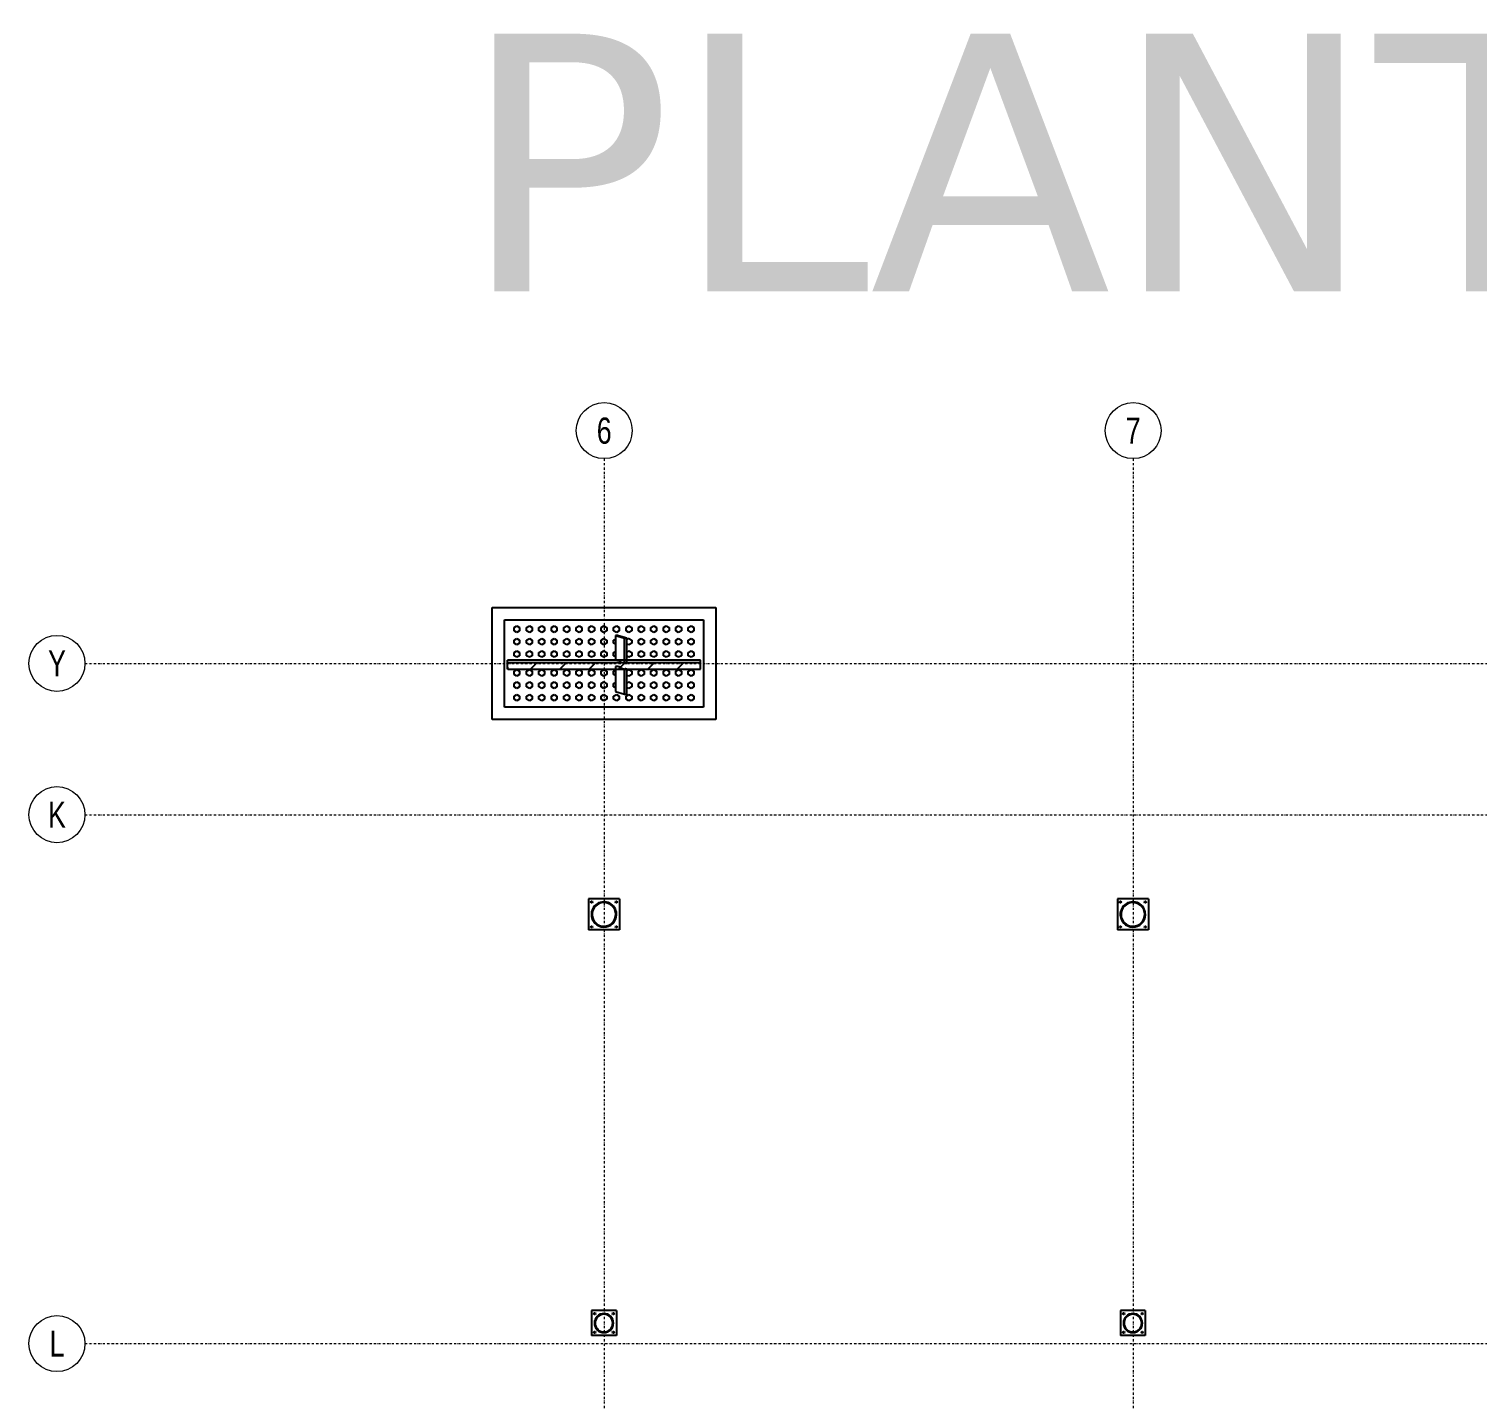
# Model space of a CAD drawing. Header units: millimetres. Extents: x 1541 to 289025, y -12015 to 47026.
# Drawn here: x 130882 to 132569, y -10374 to -8778 of the extents above; entities that cross this region are included whole.
import ezdxf
from ezdxf.enums import TextEntityAlignment as Align

# ---------------------------------------------------------------- set-up
doc = ezdxf.new("R2010")
doc.units = ezdxf.units.MM
doc.header["$LTSCALE"] = 0.1
for name, pattern in [('DASHDOTX2', [50.8, 25.4, -12.7, 0, -12.7]), ('DXK_LINE_DOT2', [3.9198, 1.9599, -1.9599]), ('Grid Line', [3.33375, 1.905, -0.47625, 0.47625, -0.47625])]:
    doc.linetypes.add(name, pattern=pattern)
doc.layers.get('0').update_dxf_attribs({"color": 255})
doc.layers.add('E_EJES', color=8, linetype='Continuous', lineweight=9)
doc.layers.add('E_EJES-1', color=8, linetype='Grid Line', lineweight=9)
doc.layers.add('TEXTO GENRAL', color=3, linetype='Continuous')
doc.styles.add('Swis721 LtCn BT_1', font='swisscl.ttf', dxfattribs={"height": 0.42})
doc.styles.add('TEXTO GENERAL', font='verdana.ttf', dxfattribs={"height": 0.9})

# ---------------------------------------------------------------- blocks, each defined once
blk = doc.blocks.new('Grid - CNI_NOMBRE EJES-372759-_26_00m_LOC COLUMNAS Y MUROS PISO 7')
at = {"layer": 'E_EJES'}
blk.add_circle((0, 0), 0.003, dxfattribs=at)

msp = doc.modelspace()

# ---------------------------------------------------------------- hatches: boundary and pattern name
at = {"linetype": 'Continuous'}
h = msp.add_hatch(dxfattribs=at)
h.set_pattern_fill('', scale=7.611392, style=0, pattern_type=0)
h.set_pattern_definition([(45, (131439.19, -9516.22), (-17.088, 17.088), [])])
h.paths.add_polyline_path([(131663.9, -9516.2), (131439.2, -9516.2), (131439.2, -9518.3), (131439.7, -9523.5), (131663.9, -9523.5)])
h = msp.add_hatch(color=96, dxfattribs=at)
h.paths.add_polyline_path([(131566.3, -9809.1), (131566, -9806.5), (131565.4, -9804), (131564.3, -9801.7), (131562.8, -9799.6), (131561, -9797.8), (131558.9, -9796.3), (131556.6, -9795.2), (131554.1, -9794.6), (131551.5, -9794.3), (131549, -9794.6), (131546.5, -9795.2), (131544.2, -9796.3), (131542.1, -9797.8), (131540.3, -9799.6), (131538.8, -9801.7), (131537.7, -9804), (131537.1, -9806.5), (131536.8, -9809.1), (131537.1, -9811.6), (131537.7, -9814.1), (131538.8, -9816.4), (131540.3, -9818.5), (131542.1, -9820.3), (131544.2, -9821.8), (131546.5, -9822.9), (131549, -9823.5), (131551.5, -9823.8), (131554.1, -9823.5), (131556.6, -9822.9), (131558.9, -9821.8), (131561, -9820.3), (131562.8, -9818.5), (131564.3, -9816.4), (131565.4, -9814.1), (131566, -9811.6)])
h.paths.add_polyline_path([(131564.6, -9813.8), (131563.5, -9816), (131562.2, -9818), (131560.4, -9819.7), (131558.5, -9821), (131556.3, -9822.1), (131554, -9822.7), (131551.5, -9822.9), (131549.1, -9822.7), (131546.8, -9822.1), (131544.6, -9821), (131542.6, -9819.7), (131540.9, -9818), (131539.6, -9816), (131538.5, -9813.8), (131537.9, -9811.5), (131537.7, -9809.1), (131537.9, -9806.7), (131538.5, -9804.3), (131539.6, -9802.1), (131540.9, -9800.2), (131542.6, -9798.5), (131544.6, -9797.1), (131546.8, -9796), (131549.1, -9795.4), (131551.5, -9795.2), (131554, -9795.4), (131556.3, -9796), (131558.5, -9797.1), (131560.4, -9798.5), (131562.2, -9800.2), (131563.5, -9802.1), (131564.6, -9804.3), (131565.2, -9806.7), (131565.4, -9809.1), (131565.2, -9811.5)])
h = msp.add_hatch(color=96, dxfattribs=at)
h.paths.add_polyline_path([(132182.4, -9809.1), (132182.2, -9806.5), (132181.5, -9804), (132180.5, -9801.7), (132179, -9799.6), (132177.2, -9797.8), (132175.1, -9796.3), (132172.7, -9795.2), (132170.3, -9794.6), (132167.7, -9794.3), (132165.2, -9794.6), (132162.7, -9795.2), (132160.4, -9796.3), (132158.2, -9797.8), (132156.4, -9799.6), (132155, -9801.7), (132153.9, -9804), (132153.2, -9806.5), (132153, -9809.1), (132153.2, -9811.6), (132153.9, -9814.1), (132155, -9816.4), (132156.4, -9818.5), (132158.2, -9820.3), (132160.4, -9821.8), (132162.7, -9822.9), (132165.2, -9823.5), (132167.7, -9823.8), (132170.3, -9823.5), (132172.7, -9822.9), (132175.1, -9821.8), (132177.2, -9820.3), (132179, -9818.5), (132180.5, -9816.4), (132181.5, -9814.1), (132182.2, -9811.6)])
h.paths.add_polyline_path([(132180.7, -9813.8), (132179.7, -9816), (132178.3, -9818), (132176.6, -9819.7), (132174.6, -9821), (132172.4, -9822.1), (132170.1, -9822.7), (132167.7, -9822.9), (132165.3, -9822.7), (132163, -9822.1), (132160.8, -9821), (132158.8, -9819.7), (132157.1, -9818), (132155.7, -9816), (132154.7, -9813.8), (132154.1, -9811.5), (132153.9, -9809.1), (132154.1, -9806.7), (132154.7, -9804.3), (132155.7, -9802.1), (132157.1, -9800.2), (132158.8, -9798.5), (132160.8, -9797.1), (132163, -9796), (132165.3, -9795.4), (132167.7, -9795.2), (132170.1, -9795.4), (132172.4, -9796), (132174.6, -9797.1), (132176.6, -9798.5), (132178.3, -9800.2), (132179.7, -9802.1), (132180.7, -9804.3), (132181.3, -9806.7), (132181.6, -9809.1), (132181.3, -9811.5)])
h = msp.add_hatch(color=96, dxfattribs=at)
h.paths.add_polyline_path([(131562.6, -10285.1), (131562.4, -10282.9), (131561.8, -10280.9), (131560.7, -10279), (131559.4, -10277.3), (131557.7, -10275.9), (131555.8, -10274.9), (131553.7, -10274.3), (131551.5, -10274), (131549.4, -10274.3), (131547.3, -10274.9), (131545.4, -10275.9), (131543.7, -10277.3), (131542.4, -10279), (131541.3, -10280.9), (131540.7, -10282.9), (131540.5, -10285.1), (131540.7, -10287.3), (131541.3, -10289.3), (131542.4, -10291.2), (131543.7, -10292.9), (131545.4, -10294.3), (131547.3, -10295.3), (131549.4, -10295.9), (131551.5, -10296.2), (131553.7, -10295.9), (131555.8, -10295.3), (131557.7, -10294.3), (131559.4, -10292.9), (131560.7, -10291.2), (131561.8, -10289.3), (131562.4, -10287.3)])
h.paths.add_polyline_path([(131561.1, -10289.1), (131560.1, -10290.8), (131558.9, -10292.4), (131557.3, -10293.7), (131555.5, -10294.6), (131553.6, -10295.2), (131551.5, -10295.4), (131549.5, -10295.2), (131547.6, -10294.6), (131545.8, -10293.7), (131544.2, -10292.4), (131543, -10290.8), (131542, -10289.1), (131541.4, -10287.1), (131541.2, -10285.1), (131541.4, -10283.1), (131542, -10281.1), (131543, -10279.4), (131544.2, -10277.8), (131545.8, -10276.5), (131547.6, -10275.6), (131549.5, -10275), (131551.5, -10274.8), (131553.6, -10275), (131555.5, -10275.6), (131557.3, -10276.5), (131558.9, -10277.8), (131560.1, -10279.4), (131561.1, -10281.1), (131561.7, -10283.1), (131561.9, -10285.1), (131561.7, -10287.1)])
h = msp.add_hatch(color=96, dxfattribs=at)
h.paths.add_polyline_path([(132178.8, -10285.1), (132178.6, -10282.9), (132177.9, -10280.9), (132176.9, -10279), (132175.5, -10277.3), (132173.8, -10275.9), (132171.9, -10274.9), (132169.9, -10274.3), (132167.7, -10274), (132165.6, -10274.3), (132163.5, -10274.9), (132161.6, -10275.9), (132159.9, -10277.3), (132158.5, -10279), (132157.5, -10280.9), (132156.9, -10282.9), (132156.7, -10285.1), (132156.9, -10287.3), (132157.5, -10289.3), (132158.5, -10291.2), (132159.9, -10292.9), (132161.6, -10294.3), (132163.5, -10295.3), (132165.6, -10295.9), (132167.7, -10296.2), (132169.9, -10295.9), (132171.9, -10295.3), (132173.8, -10294.3), (132175.5, -10292.9), (132176.9, -10291.2), (132177.9, -10289.3), (132178.6, -10287.3)])
h.paths.add_polyline_path([(132177.3, -10289.1), (132176.3, -10290.8), (132175, -10292.4), (132173.4, -10293.7), (132171.7, -10294.6), (132169.7, -10295.2), (132167.7, -10295.4), (132165.7, -10295.2), (132163.8, -10294.6), (132162, -10293.7), (132160.4, -10292.4), (132159.1, -10290.8), (132158.2, -10289.1), (132157.6, -10287.1), (132157.4, -10285.1), (132157.6, -10283.1), (132158.2, -10281.1), (132159.1, -10279.4), (132160.4, -10277.8), (132162, -10276.5), (132163.8, -10275.6), (132165.7, -10275), (132167.7, -10274.8), (132169.7, -10275), (132171.7, -10275.6), (132173.4, -10276.5), (132175, -10277.8), (132176.3, -10279.4), (132177.3, -10281.1), (132177.8, -10283.1), (132178, -10285.1), (132177.8, -10287.1)])

# ---------------------------------------------------------------- linework, layer by layer
at = {"color": 2, "linetype": 'Continuous'}
for p, q in [((131421.1, -9582), (131421.1, -9451.5)), ((131421.1, -9451.5), (131682, -9451.5)), ((131682, -9451.5), (131682, -9582)), ((131435.6, -9567.5), (131435.6, -9466)), ((131435.6, -9466), (131667.5, -9466)), ((131667.5, -9466), (131667.5, -9567.5)), ((131567.2, -9484.1), (131564.9, -9484.1)), ((131564.9, -9484.1), (131564.9, -9513.1)), ((131564.9, -9484.1), (131575.6, -9487.3)), ((131578.1, -9487.3), (131567.2, -9484.1)), ((131575.6, -9516.4), (131575.6, -9487.3)), ((131575.6, -9487.3), (131578.1, -9487.3)), ((131578.1, -9516.4), (131578.1, -9487.3)), ((131439.2, -9516.2), (131439.2, -9513.1)), ((131564.9, -9513.1), (131439.2, -9513.1)), ((131663.9, -9513.1), (131578.1, -9513.1)), ((131663.9, -9516.2), (131663.9, -9513.1)), ((131439.2, -9518.3), (131439.2, -9516.2)), ((131663.9, -9516.2), (131439.2, -9516.2)), ((131439.2, -9523.5), (131439.2, -9518.3)), ((131439.7, -9523.5), (131439.2, -9518.3)), ((131439.7, -9523.5), (131439.2, -9523.5)), ((131439.7, -9523.5), (131663.9, -9523.5)), ((131564.9, -9520.2), (131564.9, -9523.5)), ((131564.9, -9523.5), (131564.9, -9549.3)), ((131575.6, -9516.4), (131578.1, -9516.4)), ((131575.6, -9552.5), (131575.6, -9523.4)), ((131575.6, -9523.4), (131578.1, -9523.5)), ((131578.1, -9552.6), (131578.1, -9523.5)), ((131663.9, -9523.5), (131663.9, -9516.2)), ((131564.9, -9549.3), (131575.6, -9552.5)), ((131575.6, -9552.5), (131578.1, -9552.6)), ((131682, -9582), (131421.1, -9582)), ((131667.5, -9567.5), (131435.6, -9567.5)), ((131569.7, -9790.9), (131533.4, -9790.9)), ((131533.4, -9790.9), (131533.4, -9827.2)), ((131569.7, -9790.9), (131569.7, -9827.2)), ((132185.8, -9790.9), (132149.6, -9790.9)), ((132149.6, -9790.9), (132149.6, -9827.2)), ((132185.8, -9790.9), (132185.8, -9827.2)), ((131569.7, -9827.2), (131533.4, -9827.2)), ((132185.8, -9827.2), (132149.6, -9827.2)), ((131566, -10270.6), (131537, -10270.6)), ((131537, -10270.6), (131537, -10299.6)), ((131566, -10270.6), (131566, -10299.6)), ((132182.2, -10270.6), (132153.2, -10270.6)), ((132153.2, -10270.6), (132153.2, -10299.6)), ((132182.2, -10270.6), (132182.2, -10299.6)), ((131566, -10299.6), (131537, -10299.6)), ((132182.2, -10299.6), (132153.2, -10299.6))]:
    msp.add_line(p, q, dxfattribs=at)
at = {"color": 7, "linetype": 'Continuous'}
for p, q in [((131446.8, -9475), (131450.1, -9473.1)), ((131446.8, -9478.7), (131446.8, -9475)), ((131450.1, -9480.6), (131446.8, -9478.7)), ((131450.1, -9473.1), (131453.3, -9475)), ((131453.3, -9478.7), (131450.1, -9480.6)), ((131453.3, -9475), (131453.3, -9478.7)), ((131461.3, -9475), (131464.6, -9473.1)), ((131461.3, -9478.7), (131461.3, -9475)), ((131464.6, -9480.6), (131461.3, -9478.7)), ((131464.6, -9473.1), (131467.8, -9475)), ((131467.8, -9478.7), (131464.6, -9480.6)), ((131467.8, -9475), (131467.8, -9478.7)), ((131475.8, -9475), (131479.1, -9473.1)), ((131475.8, -9478.7), (131475.8, -9475)), ((131479.1, -9480.6), (131475.8, -9478.7)), ((131479.1, -9473.1), (131482.3, -9475)), ((131482.3, -9478.7), (131479.1, -9480.6)), ((131482.3, -9475), (131482.3, -9478.7)), ((131490.3, -9475), (131493.6, -9473.1)), ((131490.3, -9478.7), (131490.3, -9475)), ((131493.6, -9480.6), (131490.3, -9478.7)), ((131493.6, -9473.1), (131496.8, -9475)), ((131496.8, -9478.7), (131493.6, -9480.6)), ((131496.8, -9475), (131496.8, -9478.7)), ((131504.8, -9475), (131508.1, -9473.1)), ((131504.8, -9478.7), (131504.8, -9475)), ((131508.1, -9480.6), (131504.8, -9478.7)), ((131508.1, -9473.1), (131511.3, -9475)), ((131511.3, -9478.7), (131508.1, -9480.6)), ((131511.3, -9475), (131511.3, -9478.7)), ((131519.3, -9475), (131522.6, -9473.1)), ((131519.3, -9478.7), (131519.3, -9475)), ((131522.6, -9480.6), (131519.3, -9478.7)), ((131522.6, -9473.1), (131525.8, -9475)), ((131525.8, -9478.7), (131522.6, -9480.6)), ((131525.8, -9475), (131525.8, -9478.7)), ((131533.8, -9475), (131537, -9473.1)), ((131533.8, -9478.7), (131533.8, -9475)), ((131537, -9480.6), (131533.8, -9478.7)), ((131537, -9473.1), (131540.3, -9475)), ((131540.3, -9478.7), (131537, -9480.6)), ((131540.3, -9475), (131540.3, -9478.7)), ((131548.3, -9475), (131551.5, -9473.1)), ((131548.3, -9478.7), (131548.3, -9475)), ((131551.5, -9480.6), (131548.3, -9478.7)), ((131551.5, -9473.1), (131554.8, -9475)), ((131554.8, -9478.7), (131551.5, -9480.6)), ((131554.8, -9475), (131554.8, -9478.7)), ((131562.8, -9475), (131566, -9473.1)), ((131562.8, -9478.7), (131562.8, -9475)), ((131566, -9480.6), (131562.8, -9478.7)), ((131566, -9473.1), (131569.3, -9475)), ((131569.3, -9478.7), (131566, -9480.6)), ((131569.3, -9475), (131569.3, -9478.7)), ((131577.3, -9475), (131580.5, -9473.1)), ((131577.3, -9478.7), (131577.3, -9475)), ((131580.5, -9480.6), (131577.3, -9478.7)), ((131580.5, -9473.1), (131583.8, -9475)), ((131583.8, -9478.7), (131580.5, -9480.6)), ((131583.8, -9475), (131583.8, -9478.7)), ((131591.8, -9475), (131595, -9473.1)), ((131591.8, -9478.7), (131591.8, -9475)), ((131595, -9480.6), (131591.8, -9478.7)), ((131595, -9473.1), (131598.3, -9475)), ((131598.3, -9478.7), (131595, -9480.6)), ((131598.3, -9475), (131598.3, -9478.7)), ((131606.3, -9475), (131609.5, -9473.1)), ((131606.3, -9478.7), (131606.3, -9475)), ((131609.5, -9480.6), (131606.3, -9478.7)), ((131609.5, -9473.1), (131612.8, -9475)), ((131612.8, -9478.7), (131609.5, -9480.6)), ((131612.8, -9475), (131612.8, -9478.7)), ((131620.8, -9475), (131624, -9473.1)), ((131620.8, -9478.7), (131620.8, -9475)), ((131624, -9480.6), (131620.8, -9478.7)), ((131624, -9473.1), (131627.3, -9475)), ((131627.3, -9478.7), (131624, -9480.6)), ((131627.3, -9475), (131627.3, -9478.7)), ((131635.3, -9475), (131638.5, -9473.1)), ((131635.3, -9478.7), (131635.3, -9475)), ((131638.5, -9480.6), (131635.3, -9478.7)), ((131638.5, -9473.1), (131641.8, -9475)), ((131641.8, -9478.7), (131638.5, -9480.6)), ((131641.8, -9475), (131641.8, -9478.7)), ((131649.8, -9475), (131653, -9473.1)), ((131649.8, -9478.7), (131649.8, -9475)), ((131653, -9480.6), (131649.8, -9478.7)), ((131653, -9473.1), (131656.3, -9475)), ((131656.3, -9478.7), (131653, -9480.6)), ((131656.3, -9475), (131656.3, -9478.7)), ((131446.8, -9489.5), (131450.1, -9487.6)), ((131446.8, -9493.2), (131446.8, -9489.5)), ((131450.1, -9495.1), (131446.8, -9493.2)), ((131450.1, -9487.6), (131453.3, -9489.5)), ((131453.3, -9493.2), (131450.1, -9495.1)), ((131453.3, -9489.5), (131453.3, -9493.2)), ((131461.3, -9489.5), (131464.6, -9487.6)), ((131461.3, -9493.2), (131461.3, -9489.5)), ((131464.6, -9495.1), (131461.3, -9493.2)), ((131464.6, -9487.6), (131467.8, -9489.5)), ((131467.8, -9493.2), (131464.6, -9495.1)), ((131467.8, -9489.5), (131467.8, -9493.2)), ((131475.8, -9489.5), (131479.1, -9487.6)), ((131475.8, -9493.2), (131475.8, -9489.5)), ((131479.1, -9495.1), (131475.8, -9493.2)), ((131479.1, -9487.6), (131482.3, -9489.5)), ((131482.3, -9493.2), (131479.1, -9495.1)), ((131482.3, -9489.5), (131482.3, -9493.2)), ((131490.3, -9489.5), (131493.6, -9487.6)), ((131490.3, -9493.2), (131490.3, -9489.5)), ((131493.6, -9495.1), (131490.3, -9493.2)), ((131493.6, -9487.6), (131496.8, -9489.5)), ((131496.8, -9493.2), (131493.6, -9495.1)), ((131496.8, -9489.5), (131496.8, -9493.2)), ((131504.8, -9489.5), (131508.1, -9487.6)), ((131504.8, -9493.2), (131504.8, -9489.5)), ((131508.1, -9495.1), (131504.8, -9493.2)), ((131508.1, -9487.6), (131511.3, -9489.5)), ((131511.3, -9493.2), (131508.1, -9495.1)), ((131511.3, -9489.5), (131511.3, -9493.2)), ((131519.3, -9489.5), (131522.6, -9487.6)), ((131519.3, -9493.2), (131519.3, -9489.5)), ((131522.6, -9495.1), (131519.3, -9493.2)), ((131522.6, -9487.6), (131525.8, -9489.5)), ((131525.8, -9493.2), (131522.6, -9495.1)), ((131525.8, -9489.5), (131525.8, -9493.2)), ((131533.8, -9489.5), (131537, -9487.6)), ((131533.8, -9493.2), (131533.8, -9489.5)), ((131537, -9495.1), (131533.8, -9493.2)), ((131537, -9487.6), (131540.3, -9489.5)), ((131540.3, -9493.2), (131537, -9495.1)), ((131540.3, -9489.5), (131540.3, -9493.2)), ((131548.3, -9489.5), (131551.5, -9487.6)), ((131548.3, -9493.2), (131548.3, -9489.5)), ((131551.5, -9495.1), (131548.3, -9493.2)), ((131551.5, -9487.6), (131554.8, -9489.5)), ((131554.8, -9493.2), (131551.5, -9495.1)), ((131554.8, -9489.5), (131554.8, -9493.2)), ((131562.8, -9489.5), (131565.5, -9487.9)), ((131562.8, -9493.2), (131562.8, -9489.5)), ((131565.5, -9494.8), (131562.8, -9493.2)), ((131580.5, -9487.6), (131578.1, -9489)), ((131580.5, -9495.1), (131578.1, -9493.7)), ((131580.5, -9487.6), (131583.8, -9489.5)), ((131583.8, -9493.2), (131580.5, -9495.1)), ((131583.8, -9489.5), (131583.8, -9493.2)), ((131591.8, -9489.5), (131595, -9487.6)), ((131591.8, -9493.2), (131591.8, -9489.5)), ((131595, -9495.1), (131591.8, -9493.2)), ((131595, -9487.6), (131598.3, -9489.5)), ((131598.3, -9493.2), (131595, -9495.1)), ((131598.3, -9489.5), (131598.3, -9493.2)), ((131606.3, -9489.5), (131609.5, -9487.6)), ((131606.3, -9493.2), (131606.3, -9489.5)), ((131609.5, -9495.1), (131606.3, -9493.2)), ((131609.5, -9487.6), (131612.8, -9489.5)), ((131612.8, -9493.2), (131609.5, -9495.1)), ((131612.8, -9489.5), (131612.8, -9493.2)), ((131620.8, -9489.5), (131624, -9487.6)), ((131620.8, -9493.2), (131620.8, -9489.5)), ((131624, -9495.1), (131620.8, -9493.2)), ((131624, -9487.6), (131627.3, -9489.5)), ((131627.3, -9493.2), (131624, -9495.1)), ((131627.3, -9489.5), (131627.3, -9493.2)), ((131635.3, -9489.5), (131638.5, -9487.6)), ((131635.3, -9493.2), (131635.3, -9489.5)), ((131638.5, -9495.1), (131635.3, -9493.2)), ((131638.5, -9487.6), (131641.8, -9489.5)), ((131641.8, -9493.2), (131638.5, -9495.1)), ((131641.8, -9489.5), (131641.8, -9493.2)), ((131649.8, -9489.5), (131653, -9487.6)), ((131649.8, -9493.2), (131649.8, -9489.5)), ((131653, -9495.1), (131649.8, -9493.2)), ((131653, -9487.6), (131656.3, -9489.5)), ((131656.3, -9493.2), (131653, -9495.1)), ((131656.3, -9489.5), (131656.3, -9493.2)), ((131446.8, -9504), (131450.1, -9502.1)), ((131446.8, -9507.7), (131446.8, -9504)), ((131450.1, -9509.6), (131446.8, -9507.7)), ((131450.1, -9502.1), (131453.3, -9504)), ((131453.3, -9507.7), (131450.1, -9509.6)), ((131453.3, -9504), (131453.3, -9507.7)), ((131461.3, -9504), (131464.6, -9502.1)), ((131461.3, -9507.7), (131461.3, -9504)), ((131464.6, -9509.6), (131461.3, -9507.7)), ((131464.6, -9502.1), (131467.8, -9504)), ((131467.8, -9507.7), (131464.6, -9509.6)), ((131467.8, -9504), (131467.8, -9507.7)), ((131475.8, -9504), (131479.1, -9502.1)), ((131475.8, -9507.7), (131475.8, -9504)), ((131479.1, -9509.6), (131475.8, -9507.7)), ((131479.1, -9502.1), (131482.3, -9504)), ((131482.3, -9507.7), (131479.1, -9509.6)), ((131482.3, -9504), (131482.3, -9507.7)), ((131490.3, -9504), (131493.6, -9502.1)), ((131490.3, -9507.7), (131490.3, -9504)), ((131493.6, -9509.6), (131490.3, -9507.7)), ((131493.6, -9502.1), (131496.8, -9504)), ((131496.8, -9507.7), (131493.6, -9509.6)), ((131496.8, -9504), (131496.8, -9507.7)), ((131504.8, -9504), (131508.1, -9502.1)), ((131504.8, -9507.7), (131504.8, -9504)), ((131508.1, -9509.6), (131504.8, -9507.7)), ((131508.1, -9502.1), (131511.3, -9504)), ((131511.3, -9507.7), (131508.1, -9509.6)), ((131511.3, -9504), (131511.3, -9507.7)), ((131519.3, -9504), (131522.6, -9502.1)), ((131519.3, -9507.7), (131519.3, -9504)), ((131522.6, -9509.6), (131519.3, -9507.7)), ((131522.6, -9502.1), (131525.8, -9504)), ((131525.8, -9507.7), (131522.6, -9509.6)), ((131525.8, -9504), (131525.8, -9507.7)), ((131533.8, -9504), (131537, -9502.1)), ((131533.8, -9507.7), (131533.8, -9504)), ((131537, -9509.6), (131533.8, -9507.7)), ((131537, -9502.1), (131540.3, -9504)), ((131540.3, -9507.7), (131537, -9509.6)), ((131540.3, -9504), (131540.3, -9507.7)), ((131548.3, -9504), (131551.5, -9502.1)), ((131548.3, -9507.7), (131548.3, -9504)), ((131551.5, -9509.6), (131548.3, -9507.7)), ((131551.5, -9502.1), (131554.8, -9504)), ((131554.8, -9507.7), (131551.5, -9509.6)), ((131554.8, -9504), (131554.8, -9507.7)), ((131562.8, -9504), (131565.5, -9502.4)), ((131562.8, -9507.7), (131562.8, -9504)), ((131565.5, -9509.3), (131562.8, -9507.7)), ((131580.5, -9502.1), (131578.1, -9503.5)), ((131580.5, -9509.6), (131578.1, -9508.2)), ((131580.5, -9502.1), (131583.8, -9504)), ((131583.8, -9507.7), (131580.5, -9509.6)), ((131583.8, -9504), (131583.8, -9507.7)), ((131591.8, -9504), (131595, -9502.1)), ((131591.8, -9507.7), (131591.8, -9504)), ((131595, -9509.6), (131591.8, -9507.7)), ((131595, -9502.1), (131598.3, -9504)), ((131598.3, -9507.7), (131595, -9509.6)), ((131598.3, -9504), (131598.3, -9507.7)), ((131606.3, -9504), (131609.5, -9502.1)), ((131606.3, -9507.7), (131606.3, -9504)), ((131609.5, -9509.6), (131606.3, -9507.7)), ((131609.5, -9502.1), (131612.8, -9504)), ((131612.8, -9507.7), (131609.5, -9509.6)), ((131612.8, -9504), (131612.8, -9507.7)), ((131620.8, -9504), (131624, -9502.1)), ((131620.8, -9507.7), (131620.8, -9504)), ((131624, -9509.6), (131620.8, -9507.7)), ((131624, -9502.1), (131627.3, -9504)), ((131627.3, -9507.7), (131624, -9509.6)), ((131627.3, -9504), (131627.3, -9507.7)), ((131635.3, -9504), (131638.5, -9502.1)), ((131635.3, -9507.7), (131635.3, -9504)), ((131638.5, -9509.6), (131635.3, -9507.7)), ((131638.5, -9502.1), (131641.8, -9504)), ((131641.8, -9507.7), (131638.5, -9509.6)), ((131641.8, -9504), (131641.8, -9507.7)), ((131649.8, -9504), (131653, -9502.1)), ((131649.8, -9507.7), (131649.8, -9504)), ((131653, -9509.6), (131649.8, -9507.7)), ((131653, -9502.1), (131656.3, -9504)), ((131656.3, -9507.7), (131653, -9509.6)), ((131656.3, -9504), (131656.3, -9507.7)), ((131446.8, -9525.7), (131450.1, -9523.8)), ((131446.8, -9529.5), (131446.8, -9525.7)), ((131450.1, -9531.4), (131446.8, -9529.5)), ((131450.1, -9523.8), (131453.3, -9525.7)), ((131453.3, -9529.5), (131450.1, -9531.4)), ((131453.3, -9525.7), (131453.3, -9529.5)), ((131461.3, -9525.7), (131464.6, -9523.8)), ((131461.3, -9529.5), (131461.3, -9525.7)), ((131464.6, -9531.4), (131461.3, -9529.5)), ((131464.6, -9523.8), (131467.8, -9525.7)), ((131467.8, -9529.5), (131464.6, -9531.4)), ((131467.8, -9525.7), (131467.8, -9529.5)), ((131475.8, -9525.7), (131479.1, -9523.8)), ((131475.8, -9529.5), (131475.8, -9525.7)), ((131479.1, -9531.4), (131475.8, -9529.5)), ((131479.1, -9523.8), (131482.3, -9525.7)), ((131482.3, -9529.5), (131479.1, -9531.4)), ((131482.3, -9525.7), (131482.3, -9529.5)), ((131490.3, -9525.7), (131493.6, -9523.8)), ((131490.3, -9529.5), (131490.3, -9525.7)), ((131493.6, -9531.4), (131490.3, -9529.5)), ((131493.6, -9523.8), (131496.8, -9525.7)), ((131496.8, -9529.5), (131493.6, -9531.4)), ((131496.8, -9525.7), (131496.8, -9529.5)), ((131504.8, -9525.7), (131508.1, -9523.8)), ((131504.8, -9529.5), (131504.8, -9525.7)), ((131508.1, -9531.4), (131504.8, -9529.5)), ((131508.1, -9523.8), (131511.3, -9525.7)), ((131511.3, -9529.5), (131508.1, -9531.4)), ((131511.3, -9525.7), (131511.3, -9529.5)), ((131519.3, -9525.7), (131522.6, -9523.8)), ((131519.3, -9529.5), (131519.3, -9525.7)), ((131522.6, -9531.4), (131519.3, -9529.5)), ((131522.6, -9523.8), (131525.8, -9525.7)), ((131525.8, -9529.5), (131522.6, -9531.4)), ((131525.8, -9525.7), (131525.8, -9529.5)), ((131533.8, -9525.7), (131537, -9523.8)), ((131533.8, -9529.5), (131533.8, -9525.7)), ((131537, -9531.4), (131533.8, -9529.5)), ((131537, -9523.8), (131540.3, -9525.7)), ((131540.3, -9529.5), (131537, -9531.4)), ((131540.3, -9525.7), (131540.3, -9529.5)), ((131548.3, -9525.7), (131551.5, -9523.8)), ((131548.3, -9529.5), (131548.3, -9525.7)), ((131551.5, -9531.4), (131548.3, -9529.5)), ((131551.5, -9523.8), (131554.8, -9525.7)), ((131554.8, -9529.5), (131551.5, -9531.4)), ((131554.8, -9525.7), (131554.8, -9529.5)), ((131562.8, -9525.7), (131565.5, -9524.1)), ((131562.8, -9529.5), (131562.8, -9525.7)), ((131565.5, -9531), (131562.8, -9529.5)), ((131580.5, -9523.8), (131578.1, -9525.3)), ((131580.5, -9531.4), (131578.1, -9529.9)), ((131580.5, -9523.8), (131583.8, -9525.7)), ((131583.8, -9529.5), (131580.5, -9531.4)), ((131583.8, -9525.7), (131583.8, -9529.5)), ((131591.8, -9525.7), (131595, -9523.8)), ((131591.8, -9529.5), (131591.8, -9525.7)), ((131595, -9531.4), (131591.8, -9529.5)), ((131595, -9523.8), (131598.3, -9525.7)), ((131598.3, -9529.5), (131595, -9531.4)), ((131598.3, -9525.7), (131598.3, -9529.5)), ((131606.3, -9525.7), (131609.5, -9523.8)), ((131606.3, -9529.5), (131606.3, -9525.7)), ((131609.5, -9531.4), (131606.3, -9529.5)), ((131609.5, -9523.8), (131612.8, -9525.7)), ((131612.8, -9529.5), (131609.5, -9531.4)), ((131612.8, -9525.7), (131612.8, -9529.5)), ((131620.8, -9525.7), (131624, -9523.8)), ((131620.8, -9529.5), (131620.8, -9525.7)), ((131624, -9531.4), (131620.8, -9529.5)), ((131624, -9523.8), (131627.3, -9525.7)), ((131627.3, -9529.5), (131624, -9531.4)), ((131627.3, -9525.7), (131627.3, -9529.5)), ((131635.3, -9525.7), (131638.5, -9523.8)), ((131635.3, -9529.5), (131635.3, -9525.7)), ((131638.5, -9531.4), (131635.3, -9529.5)), ((131638.5, -9523.8), (131641.8, -9525.7)), ((131641.8, -9529.5), (131638.5, -9531.4)), ((131641.8, -9525.7), (131641.8, -9529.5)), ((131649.8, -9525.7), (131653, -9523.8)), ((131649.8, -9529.5), (131649.8, -9525.7)), ((131653, -9531.4), (131649.8, -9529.5)), ((131653, -9523.8), (131656.3, -9525.7)), ((131656.3, -9529.5), (131653, -9531.4)), ((131656.3, -9525.7), (131656.3, -9529.5)), ((131446.8, -9540.2), (131450.1, -9538.3)), ((131446.8, -9544), (131446.8, -9540.2)), ((131450.1, -9545.9), (131446.8, -9544)), ((131450.1, -9538.3), (131453.3, -9540.2)), ((131453.3, -9544), (131450.1, -9545.9)), ((131453.3, -9540.2), (131453.3, -9544)), ((131461.3, -9540.2), (131464.6, -9538.3)), ((131461.3, -9544), (131461.3, -9540.2)), ((131464.6, -9545.9), (131461.3, -9544)), ((131464.6, -9538.3), (131467.8, -9540.2)), ((131467.8, -9544), (131464.6, -9545.9)), ((131467.8, -9540.2), (131467.8, -9544)), ((131475.8, -9540.2), (131479.1, -9538.3)), ((131475.8, -9544), (131475.8, -9540.2)), ((131479.1, -9545.9), (131475.8, -9544)), ((131479.1, -9538.3), (131482.3, -9540.2)), ((131482.3, -9544), (131479.1, -9545.9)), ((131482.3, -9540.2), (131482.3, -9544)), ((131490.3, -9540.2), (131493.6, -9538.3)), ((131490.3, -9544), (131490.3, -9540.2)), ((131493.6, -9545.9), (131490.3, -9544)), ((131493.6, -9538.3), (131496.8, -9540.2)), ((131496.8, -9544), (131493.6, -9545.9)), ((131496.8, -9540.2), (131496.8, -9544)), ((131504.8, -9540.2), (131508.1, -9538.3)), ((131504.8, -9544), (131504.8, -9540.2)), ((131508.1, -9545.9), (131504.8, -9544)), ((131508.1, -9538.3), (131511.3, -9540.2)), ((131511.3, -9544), (131508.1, -9545.9)), ((131511.3, -9540.2), (131511.3, -9544)), ((131519.3, -9540.2), (131522.6, -9538.3)), ((131519.3, -9544), (131519.3, -9540.2)), ((131522.6, -9545.9), (131519.3, -9544)), ((131522.6, -9538.3), (131525.8, -9540.2)), ((131525.8, -9544), (131522.6, -9545.9)), ((131525.8, -9540.2), (131525.8, -9544)), ((131533.8, -9540.2), (131537, -9538.3)), ((131533.8, -9544), (131533.8, -9540.2)), ((131537, -9545.9), (131533.8, -9544)), ((131537, -9538.3), (131540.3, -9540.2)), ((131540.3, -9544), (131537, -9545.9)), ((131540.3, -9540.2), (131540.3, -9544)), ((131548.3, -9540.2), (131551.5, -9538.3)), ((131548.3, -9544), (131548.3, -9540.2)), ((131551.5, -9545.9), (131548.3, -9544)), ((131551.5, -9538.3), (131554.8, -9540.2)), ((131554.8, -9544), (131551.5, -9545.9)), ((131554.8, -9540.2), (131554.8, -9544)), ((131562.8, -9540.2), (131565.5, -9538.6)), ((131562.8, -9544), (131562.8, -9540.2)), ((131565.5, -9545.5), (131562.8, -9544)), ((131580.5, -9538.3), (131578.1, -9539.8)), ((131580.5, -9545.9), (131578.1, -9544.4)), ((131580.5, -9538.3), (131583.8, -9540.2)), ((131583.8, -9544), (131580.5, -9545.9)), ((131583.8, -9540.2), (131583.8, -9544)), ((131591.8, -9540.2), (131595, -9538.3)), ((131591.8, -9544), (131591.8, -9540.2)), ((131595, -9545.9), (131591.8, -9544)), ((131595, -9538.3), (131598.3, -9540.2)), ((131598.3, -9544), (131595, -9545.9)), ((131598.3, -9540.2), (131598.3, -9544)), ((131606.3, -9540.2), (131609.5, -9538.3)), ((131606.3, -9544), (131606.3, -9540.2)), ((131609.5, -9545.9), (131606.3, -9544)), ((131609.5, -9538.3), (131612.8, -9540.2)), ((131612.8, -9544), (131609.5, -9545.9)), ((131612.8, -9540.2), (131612.8, -9544)), ((131620.8, -9540.2), (131624, -9538.3)), ((131620.8, -9544), (131620.8, -9540.2)), ((131624, -9545.9), (131620.8, -9544)), ((131624, -9538.3), (131627.3, -9540.2)), ((131627.3, -9544), (131624, -9545.9)), ((131627.3, -9540.2), (131627.3, -9544)), ((131635.3, -9540.2), (131638.5, -9538.3)), ((131635.3, -9544), (131635.3, -9540.2)), ((131638.5, -9545.9), (131635.3, -9544)), ((131638.5, -9538.3), (131641.8, -9540.2)), ((131641.8, -9544), (131638.5, -9545.9)), ((131641.8, -9540.2), (131641.8, -9544)), ((131649.8, -9540.2), (131653, -9538.3)), ((131649.8, -9544), (131649.8, -9540.2)), ((131653, -9545.9), (131649.8, -9544)), ((131653, -9538.3), (131656.3, -9540.2)), ((131656.3, -9544), (131653, -9545.9)), ((131656.3, -9540.2), (131656.3, -9544)), ((131446.8, -9554.7), (131450.1, -9552.8)), ((131446.8, -9558.5), (131446.8, -9554.7)), ((131450.1, -9560.3), (131446.8, -9558.5)), ((131450.1, -9552.8), (131453.3, -9554.7)), ((131453.3, -9558.5), (131450.1, -9560.3)), ((131453.3, -9554.7), (131453.3, -9558.5)), ((131461.3, -9554.7), (131464.6, -9552.8)), ((131461.3, -9558.5), (131461.3, -9554.7)), ((131464.6, -9560.3), (131461.3, -9558.5)), ((131464.6, -9552.8), (131467.8, -9554.7)), ((131467.8, -9558.5), (131464.6, -9560.3)), ((131467.8, -9554.7), (131467.8, -9558.5)), ((131475.8, -9554.7), (131479.1, -9552.8)), ((131475.8, -9558.5), (131475.8, -9554.7)), ((131479.1, -9560.3), (131475.8, -9558.5)), ((131479.1, -9552.8), (131482.3, -9554.7)), ((131482.3, -9558.5), (131479.1, -9560.3)), ((131482.3, -9554.7), (131482.3, -9558.5)), ((131490.3, -9554.7), (131493.6, -9552.8)), ((131490.3, -9558.5), (131490.3, -9554.7)), ((131493.6, -9560.3), (131490.3, -9558.5)), ((131493.6, -9552.8), (131496.8, -9554.7)), ((131496.8, -9558.5), (131493.6, -9560.3)), ((131496.8, -9554.7), (131496.8, -9558.5)), ((131504.8, -9554.7), (131508.1, -9552.8)), ((131504.8, -9558.5), (131504.8, -9554.7)), ((131508.1, -9560.3), (131504.8, -9558.5)), ((131508.1, -9552.8), (131511.3, -9554.7)), ((131511.3, -9558.5), (131508.1, -9560.3)), ((131511.3, -9554.7), (131511.3, -9558.5)), ((131519.3, -9554.7), (131522.6, -9552.8)), ((131519.3, -9558.5), (131519.3, -9554.7)), ((131522.6, -9560.3), (131519.3, -9558.5)), ((131522.6, -9552.8), (131525.8, -9554.7)), ((131525.8, -9558.5), (131522.6, -9560.3)), ((131525.8, -9554.7), (131525.8, -9558.5)), ((131533.8, -9554.7), (131537, -9552.8)), ((131533.8, -9558.5), (131533.8, -9554.7)), ((131537, -9560.3), (131533.8, -9558.5)), ((131537, -9552.8), (131540.3, -9554.7)), ((131540.3, -9558.5), (131537, -9560.3)), ((131540.3, -9554.7), (131540.3, -9558.5)), ((131548.3, -9554.7), (131551.5, -9552.8)), ((131548.3, -9558.5), (131548.3, -9554.7)), ((131551.5, -9560.3), (131548.3, -9558.5)), ((131551.5, -9552.8), (131554.8, -9554.7)), ((131554.8, -9558.5), (131551.5, -9560.3)), ((131554.8, -9554.7), (131554.8, -9558.5)), ((131562.8, -9554.7), (131566, -9552.8)), ((131562.8, -9558.5), (131562.8, -9554.7)), ((131566, -9560.3), (131562.8, -9558.5)), ((131566, -9552.8), (131569.3, -9554.7)), ((131569.3, -9558.5), (131566, -9560.3)), ((131569.3, -9554.7), (131569.3, -9558.5)), ((131577.3, -9554.7), (131580.5, -9552.8)), ((131577.3, -9558.5), (131577.3, -9554.7)), ((131580.5, -9560.3), (131577.3, -9558.5)), ((131580.5, -9552.8), (131583.8, -9554.7)), ((131583.8, -9558.5), (131580.5, -9560.3)), ((131583.8, -9554.7), (131583.8, -9558.5)), ((131591.8, -9554.7), (131595, -9552.8)), ((131591.8, -9558.5), (131591.8, -9554.7)), ((131595, -9560.3), (131591.8, -9558.5)), ((131595, -9552.8), (131598.3, -9554.7)), ((131598.3, -9558.5), (131595, -9560.3)), ((131598.3, -9554.7), (131598.3, -9558.5)), ((131606.3, -9554.7), (131609.5, -9552.8)), ((131606.3, -9558.5), (131606.3, -9554.7)), ((131609.5, -9560.3), (131606.3, -9558.5)), ((131609.5, -9552.8), (131612.8, -9554.7)), ((131612.8, -9558.5), (131609.5, -9560.3)), ((131612.8, -9554.7), (131612.8, -9558.5)), ((131620.8, -9554.7), (131624, -9552.8)), ((131620.8, -9558.5), (131620.8, -9554.7)), ((131624, -9560.3), (131620.8, -9558.5)), ((131624, -9552.8), (131627.3, -9554.7)), ((131627.3, -9558.5), (131624, -9560.3)), ((131627.3, -9554.7), (131627.3, -9558.5)), ((131635.3, -9554.7), (131638.5, -9552.8)), ((131635.3, -9558.5), (131635.3, -9554.7)), ((131638.5, -9560.3), (131635.3, -9558.5)), ((131638.5, -9552.8), (131641.8, -9554.7)), ((131641.8, -9558.5), (131638.5, -9560.3)), ((131641.8, -9554.7), (131641.8, -9558.5)), ((131649.8, -9554.7), (131653, -9552.8)), ((131649.8, -9558.5), (131649.8, -9554.7)), ((131653, -9560.3), (131649.8, -9558.5)), ((131653, -9552.8), (131656.3, -9554.7)), ((131656.3, -9558.5), (131653, -9560.3)), ((131656.3, -9554.7), (131656.3, -9558.5)), ((131535.9, -9794.6), (131536.5, -9793.6)), ((131536.5, -9795.5), (131535.9, -9794.6)), ((131536.5, -9793.6), (131537.6, -9793.6)), ((131537.6, -9795.5), (131536.5, -9795.5)), ((131537.6, -9793.6), (131538.2, -9794.6)), ((131538.2, -9794.6), (131537.6, -9795.5)), ((131564.9, -9794.6), (131565.5, -9793.6)), ((131565.5, -9795.5), (131564.9, -9794.6)), ((131565.5, -9793.6), (131566.6, -9793.6)), ((131566.6, -9795.5), (131565.5, -9795.5)), ((131566.6, -9793.6), (131567.2, -9794.6)), ((131567.2, -9794.6), (131566.6, -9795.5)), ((132152.1, -9794.6), (132152.6, -9793.6)), ((132152.6, -9795.5), (132152.1, -9794.6)), ((132152.6, -9793.6), (132153.8, -9793.6)), ((132153.8, -9795.5), (132152.6, -9795.5)), ((132153.8, -9793.6), (132154.3, -9794.6)), ((132154.3, -9794.6), (132153.8, -9795.5)), ((132181.1, -9794.6), (132181.6, -9793.6)), ((132181.6, -9795.5), (132181.1, -9794.6)), ((132181.6, -9793.6), (132182.8, -9793.6)), ((132182.8, -9795.5), (132181.6, -9795.5)), ((132182.8, -9793.6), (132183.3, -9794.6)), ((132183.3, -9794.6), (132182.8, -9795.5)), ((131535.9, -9823.6), (131536.5, -9822.6)), ((131536.5, -9824.5), (131535.9, -9823.6)), ((131536.5, -9822.6), (131537.6, -9822.6)), ((131537.6, -9824.5), (131536.5, -9824.5)), ((131537.6, -9822.6), (131538.2, -9823.6)), ((131538.2, -9823.6), (131537.6, -9824.5)), ((131564.9, -9823.6), (131565.5, -9822.6)), ((131565.5, -9824.5), (131564.9, -9823.6)), ((131565.5, -9822.6), (131566.6, -9822.6)), ((131566.6, -9824.5), (131565.5, -9824.5)), ((131566.6, -9822.6), (131567.2, -9823.6)), ((131567.2, -9823.6), (131566.6, -9824.5)), ((132152.1, -9823.6), (132152.6, -9822.6)), ((132152.6, -9824.5), (132152.1, -9823.6)), ((132152.6, -9822.6), (132153.8, -9822.6)), ((132153.8, -9824.5), (132152.6, -9824.5)), ((132153.8, -9822.6), (132154.3, -9823.6)), ((132154.3, -9823.6), (132153.8, -9824.5)), ((132181.1, -9823.6), (132181.6, -9822.6)), ((132181.6, -9824.5), (132181.1, -9823.6)), ((132181.6, -9822.6), (132182.8, -9822.6)), ((132182.8, -9824.5), (132181.6, -9824.5)), ((132182.8, -9822.6), (132183.3, -9823.6)), ((132183.3, -9823.6), (132182.8, -9824.5)), ((131539.5, -10274.2), (131540.1, -10273.2)), ((131540.1, -10273.2), (131541.2, -10273.2)), ((131541.2, -10273.2), (131541.8, -10274.2)), ((131561.3, -10274.2), (131561.9, -10273.2)), ((131561.9, -10273.2), (131563, -10273.2)), ((131563, -10273.2), (131563.6, -10274.2)), ((132155.7, -10274.2), (132156.3, -10273.2)), ((132156.3, -10273.2), (132157.4, -10273.2)), ((132157.4, -10273.2), (132158, -10274.2)), ((132177.5, -10274.2), (132178, -10273.2)), ((132178, -10273.2), (132179.1, -10273.2)), ((132179.1, -10273.2), (132179.7, -10274.2)), ((131540.1, -10275.2), (131539.5, -10274.2)), ((131541.2, -10275.2), (131540.1, -10275.2)), ((131541.8, -10274.2), (131541.2, -10275.2)), ((131561.9, -10275.2), (131561.3, -10274.2)), ((131563, -10275.2), (131561.9, -10275.2)), ((131563.6, -10274.2), (131563, -10275.2)), ((132156.3, -10275.2), (132155.7, -10274.2)), ((132157.4, -10275.2), (132156.3, -10275.2)), ((132158, -10274.2), (132157.4, -10275.2)), ((132178, -10275.2), (132177.5, -10274.2)), ((132179.1, -10275.2), (132178, -10275.2)), ((132179.7, -10274.2), (132179.1, -10275.2)), ((131539.5, -10296), (131540.1, -10295)), ((131540.1, -10297), (131539.5, -10296)), ((131540.1, -10295), (131541.2, -10295)), ((131541.2, -10297), (131540.1, -10297)), ((131541.2, -10295), (131541.8, -10296)), ((131541.8, -10296), (131541.2, -10297)), ((131561.3, -10296), (131561.9, -10295)), ((131561.9, -10297), (131561.3, -10296)), ((131561.9, -10295), (131563, -10295)), ((131563, -10297), (131561.9, -10297)), ((131563, -10295), (131563.6, -10296)), ((131563.6, -10296), (131563, -10297)), ((132155.7, -10296), (132156.3, -10295)), ((132156.3, -10297), (132155.7, -10296)), ((132156.3, -10295), (132157.4, -10295)), ((132157.4, -10297), (132156.3, -10297)), ((132157.4, -10295), (132158, -10296)), ((132158, -10296), (132157.4, -10297)), ((132177.5, -10296), (132178, -10295)), ((132178, -10297), (132177.5, -10296)), ((132178, -10295), (132179.1, -10295)), ((132179.1, -10297), (132178, -10297)), ((132179.1, -10295), (132179.7, -10296)), ((132179.7, -10296), (132179.1, -10297))]:
    msp.add_line(p, q, dxfattribs=at)
at = {"color": 7, "linetype": 'DXK_LINE_DOT2'}
for p, q in [((131578.1, -9513.1), (131564.9, -9513.1)), ((131564.9, -9513.1), (131564.9, -9513.2)), ((131564.9, -9513.2), (131575.6, -9516.4)), ((131567.2, -9520.2), (131564.9, -9520.2)), ((131564.9, -9520.2), (131575.6, -9523.4)), ((131578.1, -9523.5), (131567.2, -9520.2))]:
    msp.add_line(p, q, dxfattribs=at)
at = {"color": 2, "linetype": 'Continuous'}
for centre, radius, start, end in [((131551.5, -9809.1), 14.7, 10, 190), ((131551.5, -9809.1), 13.8, 350, 170), ((132167.7, -9809.1), 14.7, 10, 190), ((132167.7, -9809.1), 13.8, 350, 170), ((131551.5, -9809.1), 14.7, 190, 10), ((131551.5, -9809.1), 13.8, 170, 350), ((132167.7, -9809.1), 14.7, 190, 10), ((132167.7, -9809.1), 13.8, 170, 350), ((131551.5, -10285.1), 11.1, 11.25, 191.25), ((131551.5, -10285.1), 11.1, 191.25, 11.25), ((131551.5, -10285.1), 10.3, 168.75, 348.75), ((131551.5, -10285.1), 10.3, 348.75, 168.75), ((132167.7, -10285.1), 11.1, 11.25, 191.25), ((132167.7, -10285.1), 11.1, 191.25, 11.25), ((132167.7, -10285.1), 10.3, 168.75, 348.75), ((132167.7, -10285.1), 10.3, 348.75, 168.75)]:
    msp.add_arc(centre, radius, start, end, dxfattribs=at)
at = {"layer": 'E_EJES'}
msp.add_circle((132168, -9245.6), 32.6, dxfattribs=at)
at = {"layer": 'E_EJES-1', "linetype": 'DASHDOTX2'}
for p, q in [((131551.8, -9278.2), (131551.8, -11903.7)), ((132168, -9278.2), (132168, -11903.7)), ((130946.9, -9516.7), (138169.7, -9516.7)), ((130946.9, -9692.9), (138169.7, -9692.9)), ((130946.9, -10309), (138169.7, -10309))]:
    msp.add_line(p, q, dxfattribs=at)

# ---------------------------------------------------------------- block references
at = {"layer": 'E_EJES', "xscale": 10873.41661564557, "yscale": 10873.41661564557, "zscale": 10873.41661564557}
msp.add_blockref('Grid - CNI_NOMBRE EJES-372759-_26_00m_LOC COLUMNAS Y MUROS PISO 7', (131551.8, -9245.6), dxfattribs=at)
at = {"layer": 'E_EJES', "xscale": 10873.41661564557, "yscale": 10873.41661564557, "zscale": 10873.41661564557, "rotation": 269.9999999999995}
for p in [(130914.3, -9516.7), (130914.3, -9692.9), (130914.3, -10309)]:
    msp.add_blockref('Grid - CNI_NOMBRE EJES-372759-_26_00m_LOC COLUMNAS Y MUROS PISO 7', p, dxfattribs=at)

# ---------------------------------------------------------------- texts
at = {"layer": 'E_EJES', "style": 'Swis721 LtCn BT_1'}
for s, p in [('6', (131551.8, -9245.6)), ('7', (132168, -9245.6)), ('Y', (130914.3, -9516.7)), ('K', (130914.3, -9692.9)), ('L', (130914.3, -10309))]:
    msp.add_text(s, height=30.4, dxfattribs=at).set_placement(p, align=Align.MIDDLE_CENTER)
at = {"layer": 'TEXTO GENRAL', "color": 3, "style": 'TEXTO GENERAL'}
msp.add_text('PLANTA DE PISO 1 N.E. +0.10m', height=300, dxfattribs=at).set_placement((134652.8, -8933.2), align=Align.MIDDLE_CENTER)

doc.saveas('drawing.dxf')
